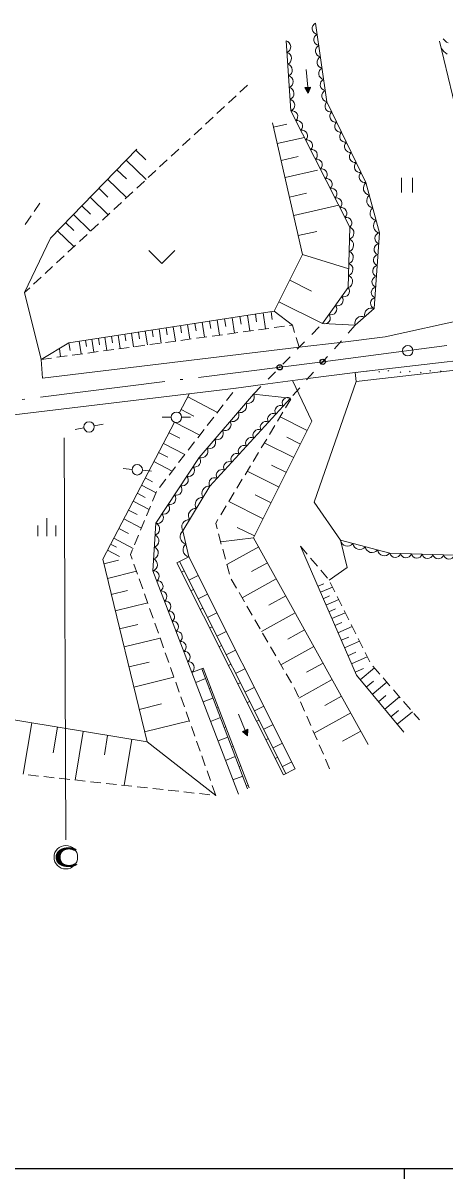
# Model space of a CAD drawing. Units: millimetres, scale not verified. Extents: x 40000 to 680000, y 20000 to 380000.
# Drawn here: x 331518 to 371899, y 204000 to 314797 of the extents above; entities that cross this region are included whole.
import ezdxf
from ezdxf.enums import TextEntityAlignment as Align

# ---------------------------------------------------------------- set-up
doc = ezdxf.new("R2010")
doc.units = ezdxf.units.MM
doc.header["$LTSCALE"] = 1000
doc.header["$PDMODE"] = 32
doc.header["$PDSIZE"] = 500
doc.linetypes.add('LONG_DASHED_DOTTED', pattern=[15.25, 12, -1.5, 0.25, -1.5])
for name, color, linetype, lineweight in [('M-BGD', 7, 'Continuous', 13), ('M-BMK', 7, 'LONG_DASHED_DOTTED', 13), ('M-STR-STR1', 7, 'Continuous', 13), ('M-STR-STRC', 7, 'Continuous', 13), ('M-TTL-BAND', 7, 'Continuous', 25)]:
    doc.layers.add(name, color=color, linetype=linetype, lineweight=lineweight)
doc.layers.add('M-OTRS', color=6, linetype='Continuous')
doc.styles.add('ＭＳ ゴシック', font='')
doc.styles.get('ＭＳ ゴシック').set_extended_font_data('MS Gothic')

msp = doc.modelspace()

# ---------------------------------------------------------------- linework, layer by layer
at = {"layer": 'M-BGD'}
for p, q in [((358608, 310336), (358766, 308642)), ((353005, 308846), (352273, 308164)), ((358484, 308616), (359048, 308669)), ((358819, 308078), (358484, 308616)), ((358528, 308544), (358521, 308620)), ((358573, 308473), (358559, 308623)), ((358618, 308401), (358597, 308627)), ((358662, 308329), (358634, 308630)), ((358707, 308257), (358672, 308634)), ((358752, 308185), (358709, 308637)), ((358796, 308114), (358747, 308641)), ((358834, 308117), (358785, 308644)), ((359048, 308669), (358819, 308078)), ((358865, 308196), (358822, 308648)), ((358895, 308275), (358860, 308651)), ((358926, 308354), (358898, 308655)), ((358956, 308432), (358935, 308658)), ((358987, 308511), (358973, 308662)), ((359018, 308590), (359011, 308665)), ((351907, 307823), (351176, 307142)), ((350810, 306801), (350078, 306120)), ((348614, 304757), (347882, 304075)), ((349712, 305779), (348980, 305097)), ((355501, 304808), (356783, 305100)), ((347517, 303734), (346785, 303053)), ((355856, 303248), (358449, 303839)), ((342300, 302608), (343257, 301680)), ((346419, 302712), (345687, 302031)), ((341373, 301650), (343287, 299796)), ((345321, 301690), (344589, 301008)), ((356224, 301633), (357846, 302002)), ((340491, 300740), (341401, 299858)), ((344223, 300668), (343492, 299986)), ((356598, 299990), (359698, 300696)), ((339609, 299830), (341429, 298066)), ((343126, 299645), (342394, 298964)), ((367736, 299961), (367736, 298561)), ((368786, 299961), (368786, 298561)), ((337931, 298098), (339663, 296421)), ((338770, 298964), (339636, 298125)), ((342028, 298623), (341296, 297942)), ((357027, 298106), (358666, 298479)), ((332559, 296724), (333123, 297549)), ((337134, 297275), (337957, 296477)), ((340930, 297601), (340198, 296919)), ((357426, 296350), (361747, 297334)), ((331712, 295486), (332276, 296311)), ((336336, 296451), (337983, 294856)), ((339833, 296579), (339101, 295897)), ((334819, 294885), (336385, 293368)), ((335577, 295668), (336360, 294910)), ((338735, 295556), (338003, 294875)), ((357863, 294431), (359638, 294835)), ((337637, 294534), (336905, 293853)), ((336539, 293512), (335808, 292830)), ((343547, 293005), (344797, 291755)), ((346047, 293005), (344797, 291755)), ((358276, 292617), (362701, 291245)), ((334344, 291467), (333612, 290786)), ((335442, 292490), (334710, 291808)), ((333246, 290445), (332514, 289764)), ((332148, 289423), (331654, 288963)), ((357043, 290151), (359124, 289111)), ((354501, 287014), (354735, 285492)), ((355262, 287131), (355379, 286370)), ((355556, 287177), (357301, 285842)), ((356003, 288071), (360197, 286010)), ((347264, 285899), (347479, 284501)), ((347963, 286007), (348071, 285308)), ((348663, 286115), (348882, 284692)), ((349374, 286224), (349483, 285513)), ((350085, 286334), (350308, 284887)), ((350809, 286445), (350920, 285722)), ((351532, 286557), (351759, 285085)), ((352268, 286670), (352381, 285934)), ((353004, 286783), (353234, 285287)), ((353752, 286899), (353868, 286150)), ((339983, 284778), (340080, 284146)), ((340615, 284875), (340813, 283590)), ((341257, 284974), (341356, 284331)), ((341900, 285073), (342101, 283766)), ((342553, 285174), (342654, 284520)), ((343207, 285274), (343412, 283945)), ((343872, 285377), (343974, 284712)), ((344536, 285479), (344745, 284127)), ((345212, 285583), (345317, 284907)), ((345889, 285687), (346100, 284312)), ((346576, 285793), (346682, 285106)), ((349604, 284791), (350595, 284926)), ((351090, 284994), (352081, 285129)), ((352576, 285197), (353567, 285332)), ((354062, 285400), (355053, 285535)), ((355549, 285603), (356539, 285738)), ((357035, 285806), (357301, 285842)), ((357301, 285842), (357517, 285144)), ((335899, 284149), (336009, 283424)), ((336887, 284301), (337075, 283079)), ((337498, 284395), (337592, 283784)), ((338109, 284489), (338300, 283247)), ((338730, 284585), (338826, 283963)), ((339351, 284680), (339546, 283417)), ((340687, 283573), (341677, 283708)), ((342173, 283776), (343164, 283911)), ((343659, 283979), (344650, 284114)), ((345145, 284182), (346136, 284317)), ((346631, 284385), (347622, 284520)), ((348118, 284588), (349108, 284723)), ((357665, 284666), (357959, 283720)), ((333256, 282557), (334246, 282693)), ((334742, 282760), (335733, 282896)), ((335012, 283615), (335105, 282810)), ((336228, 282964), (337219, 283099)), ((337714, 283167), (338705, 283302)), ((339200, 283370), (340191, 283505)), ((364441, 281442), (364446, 281446)), ((366451, 281440), (366522, 281510)), ((368521, 281368), (368592, 281438)), ((370460, 281438), (370531, 281509)), ((371482, 281380), (371553, 281451)), ((358775, 280719), (363306, 281315)), ((363478, 281312), (363505, 281338)), ((365563, 281320), (365634, 281390)), ((367617, 281307), (367688, 281378)), ((369570, 281274), (369641, 281345)), ((346474, 277420), (347447, 279277)), ((350983, 278604), (351593, 279396)), ((351898, 279792), (351917, 279815)), ((351917, 279815), (354471, 280152)), ((347284, 278966), (350118, 277482)), ((350067, 277416), (350677, 278208)), ((356651, 277918), (357146, 278734)), ((345692, 277007), (344827, 277007)), ((346653, 277761), (347858, 277130)), ((347558, 277007), (346692, 277007)), ((349151, 276228), (349762, 277020)), ((355874, 276635), (356392, 277490)), ((358729, 275744), (356124, 277046)), ((337335, 275990), (336485, 275829)), ((339168, 276337), (338318, 276176)), ((346022, 276556), (348431, 275294)), ((355097, 275352), (355615, 276207)), ((345485, 275532), (346510, 274995)), ((348235, 275040), (348846, 275832)), ((354320, 274069), (354838, 274924)), ((358077, 274442), (356775, 275093)), ((344949, 274507), (346998, 273434)), ((347320, 273852), (347930, 274644)), ((357426, 273139), (354610, 274548)), ((344036, 272765), (345779, 271853)), ((344493, 273636), (345364, 273180)), ((346404, 272664), (347014, 273456)), ((353542, 272786), (354061, 273641)), ((341948, 272020), (341085, 272095)), ((343806, 271859), (342944, 271934)), ((345488, 271476), (346099, 272268)), ((352765, 271503), (353283, 272358)), ((356018, 270323), (352973, 271846)), ((356722, 271731), (355314, 272435)), ((342850, 270499), (344242, 269770)), ((343214, 271196), (343911, 270831)), ((344572, 270288), (345183, 271080)), ((351988, 270220), (352506, 271075)), ((342448, 269733), (343215, 269331)), ((343906, 268955), (344287, 269880)), ((351211, 268937), (351729, 269792)), ((355257, 268800), (353734, 269562)), ((342047, 268966), (343580, 268163)), ((343335, 267568), (343716, 268493)), ((350433, 267654), (350951, 268510)), ((354495, 267278), (351202, 268924)), ((333786, 265598), (333786, 267348)), ((341162, 267277), (342851, 266393)), ((341605, 268122), (342449, 267679)), ((342764, 266181), (343145, 267106)), ((349957, 266869), (350174, 267227)), ((332911, 265598), (332911, 266648)), ((334661, 265598), (334661, 266648)), ((340675, 266347), (341605, 265860)), ((350107, 266307), (349957, 266869)), ((353672, 265631), (352026, 266454)), ((339889, 264845), (340460, 264546)), ((340188, 265417), (342048, 264443)), ((342193, 264794), (342574, 265719)), ((350495, 264858), (350237, 265824)), ((353588, 265463), (350434, 265086)), ((339589, 264274), (340732, 263675)), ((341806, 263854), (342003, 264332)), ((341966, 263398), (341806, 263854)), ((350882, 263409), (350624, 264375)), ((354072, 264588), (351019, 262898)), ((358080, 264639), (358724, 263873)), ((339245, 262962), (340640, 263301)), ((342466, 261984), (342133, 262927)), ((347371, 263630), (346478, 263181)), ((356680, 242868), (346478, 263181)), ((357574, 243317), (347371, 263630)), ((351270, 261960), (351011, 262926)), ((354917, 263061), (353391, 262216)), ((359046, 263491), (359689, 262725)), ((339584, 261567), (342374, 262244)), ((342965, 260570), (342632, 261513)), ((346926, 262288), (346685, 262166)), ((348269, 261843), (347375, 261394)), ((351951, 260632), (351451, 261498)), ((355762, 261535), (352480, 259717)), ((360011, 262343), (360655, 261578)), ((339961, 260014), (341514, 260390)), ((347824, 260501), (347582, 260379)), ((359737, 260808), (360314, 261058)), ((359986, 260231), (361142, 260730)), ((360927, 261162), (361373, 260267)), ((343465, 259155), (343132, 260098)), ((349167, 260056), (348273, 259607)), ((352702, 259334), (352201, 260199)), ((356671, 259893), (355030, 258985)), ((360251, 259620), (360861, 259884)), ((360515, 259009), (361736, 259537)), ((361595, 259819), (362041, 258924)), ((340337, 258460), (343444, 259214)), ((343964, 257741), (343631, 258684)), ((348722, 258713), (348480, 258592)), ((350064, 258269), (349171, 257820)), ((353452, 258035), (352952, 258901)), ((357579, 258252), (354357, 256468)), ((360794, 258364), (361439, 258643)), ((361073, 257718), (362364, 258277)), ((362264, 258477), (362710, 257582)), ((340757, 256730), (342487, 257150)), ((344464, 256327), (344131, 257269)), ((354203, 256736), (353702, 257602)), ((361368, 257036), (362050, 257331)), ((362933, 257134), (363379, 256239)), ((349619, 256926), (349377, 256805)), ((350962, 256481), (350068, 256032)), ((354953, 255437), (354453, 256303)), ((358471, 256641), (356860, 255749)), ((361663, 256354), (363028, 256944)), ((361975, 255632), (362696, 255944)), ((341177, 255001), (344636, 255840)), ((344964, 254912), (344631, 255855)), ((350517, 255139), (350275, 255017)), ((355703, 254138), (355203, 255004)), ((359363, 255030), (356200, 253279)), ((362287, 254911), (363730, 255535)), ((363602, 255791), (364048, 254896)), ((345463, 253498), (345130, 254441)), ((351859, 254694), (350966, 254245)), ((362617, 254148), (363379, 254478)), ((362946, 253386), (364471, 254045)), ((364271, 254449), (364716, 253554)), ((341644, 253075), (343570, 253542)), ((345963, 252083), (345630, 253026)), ((348763, 252946), (347683, 252531)), ((348764, 252944), (348617, 252888)), ((353008, 241404), (348617, 252890)), ((348763, 252946), (353167, 241497)), ((351415, 253352), (351173, 253230)), ((352757, 252907), (351864, 252458)), ((356454, 252840), (355954, 253705)), ((360239, 253448), (358657, 252573)), ((363300, 252569), (364116, 252922)), ((363792, 251838), (365159, 252977)), ((365008, 253152), (365663, 252396)), ((342111, 251149), (345963, 252083)), ((346462, 250669), (346129, 251612)), ((352134, 240890), (347683, 252531)), ((348974, 251954), (348040, 251597)), ((352312, 251564), (352070, 251443)), ((357204, 251541), (356704, 252407)), ((361114, 251867), (357915, 250096)), ((364373, 251142), (365069, 251722)), ((364953, 250445), (366346, 251606)), ((365990, 252018), (366644, 251261)), ((349482, 251077), (349332, 251020)), ((353655, 251120), (352761, 250671)), ((357533, 250972), (357454, 251108)), ((357870, 250199), (357533, 250972)), ((366971, 250883), (367625, 250127)), ((342631, 249005), (344775, 249525)), ((346962, 249255), (346629, 250198)), ((349689, 250086), (348755, 249729)), ((353210, 249777), (352968, 249656)), ((354552, 249332), (353659, 248884)), ((358470, 248824), (358070, 249741)), ((361999, 250267), (360400, 249382)), ((365544, 249736), (366254, 250327)), ((366136, 249026), (367555, 250209)), ((367953, 249749), (368607, 248993)), ((347461, 247840), (347128, 248783)), ((350403, 248218), (349469, 247860)), ((350200, 249211), (350046, 249152)), ((352128, 248562), (352780, 246991)), ((359069, 247449), (358670, 248366)), ((362885, 248668), (359384, 246730)), ((366738, 248303), (367461, 248906)), ((367340, 247580), (368786, 248785)), ((368934, 248614), (369469, 247996)), ((332344, 247712), (331533, 242801)), ((334800, 247307), (334394, 244851)), ((343151, 246860), (347440, 247901)), ((347961, 246426), (347628, 247369)), ((350918, 247344), (350760, 247284)), ((352518, 246883), (353042, 247100)), ((353042, 247100), (352997, 246468)), ((353036, 247016), (353007, 247085)), ((354108, 247990), (353866, 247868)), ((355450, 247545), (354556, 247096)), ((337255, 246901), (336485, 242238)), ((339608, 246513), (339301, 244656)), ((341929, 246129), (341205, 241749)), ((351117, 246350), (350183, 245992)), ((352997, 246468), (352518, 246883)), ((352582, 246827), (352553, 246897)), ((352646, 246772), (352588, 246912)), ((352710, 246717), (352623, 246926)), ((352774, 246661), (352658, 246941)), ((352838, 246606), (352693, 246955)), ((352902, 246551), (352728, 246970)), ((352965, 246495), (352763, 246984)), ((353000, 246510), (352798, 246999)), ((353006, 246594), (352832, 247013)), ((353012, 246678), (352867, 247028)), ((353018, 246763), (352902, 247042)), ((353024, 246847), (352937, 247056)), ((353030, 246931), (352972, 247071)), ((355005, 246203), (354763, 246081)), ((359669, 246075), (359269, 246991)), ((363854, 246917), (362103, 245948)), ((343387, 245889), (349959, 240768)), ((348460, 245011), (348127, 245954)), ((351636, 245477), (351474, 245415)), ((356348, 245758), (355454, 245309)), ((360269, 244700), (359869, 245616)), ((348960, 243597), (348627, 244540)), ((351832, 244481), (350898, 244124)), ((355903, 244415), (355661, 244294)), ((357245, 243971), (356352, 243522)), ((360869, 243325), (360469, 244241)), ((332000, 242728), (332994, 242619)), ((349459, 242183), (349126, 243126)), ((352354, 243611), (352189, 243547)), ((333491, 242565), (334485, 242456)), ((334982, 242402), (335976, 242294)), ((336473, 242240), (337468, 242131)), ((337965, 242077), (338959, 241968)), ((339456, 241914), (340450, 241806)), ((340947, 241751), (341941, 241643)), ((342438, 241589), (343432, 241480)), ((349959, 240768), (349626, 241711)), ((352546, 242613), (351612, 242256)), ((353072, 241744), (352903, 241679)), ((343929, 241426), (344923, 241318)), ((345420, 241263), (346414, 241155)), ((346911, 241101), (347906, 240992)), ((348403, 240938), (349397, 240830)), ((349894, 240775), (349959, 240768))]:
    msp.add_line(p, q, dxfattribs=at)
at = {"layer": 'M-BGD', "color": 1}
for p, q in [((357959, 283720), (361861, 284190)), ((354471, 280152), (358775, 280719))]:
    msp.add_line(p, q, dxfattribs=at)
at = {"layer": 'M-BGD'}
for points in [[(359522, 314796), (360600, 307252), (364347, 299502), (365630, 294677), (365146, 287423), (363317, 285827)], [(360197, 286010), (362653, 289442), (362807, 295242), (357161, 306379), (356700, 313103)], [(371389, 313063), (373047, 306154), (374153, 298810), (375899, 294157)], [(331654, 288963), (333256, 282557), (335899, 284149), (355556, 287177), (358276, 292617), (355402, 305243)], [(342396, 302707), (334123, 294167), (331654, 288963)], [(361861, 284190), (366176, 284709), (373993, 286446), (376165, 287670), (375672, 299723)], [(361907, 265216), (366627, 263985), (375898, 263699), (382862, 265471), (386693, 269629), (392293, 278258), (414418, 285280), (419636, 285121), (436856, 286032), (445116, 285577), (458813, 285394), (463470, 276257), (463740, 274280), (465249, 274136), (467342, 261173)], [(333256, 282557), (333384, 280761), (357959, 283720)], [(357323, 280527), (359176, 276638), (353588, 265463), (364564, 245634)], [(363407, 280431), (359390, 268861), (361907, 265216)], [(297083, 272205), (307600, 270353), (313037, 270778), (319930, 274695), (321267, 276123), (351917, 279815)], [(353577, 279238), (348383, 273168), (344222, 266851), (343949, 262296), (352134, 240890)], [(347371, 263630), (346817, 266116), (349398, 270398), (357111, 278847)], [(244455, 264856), (244707, 260444), (314503, 250659), (343387, 245889), (339137, 263410), (346022, 276556)], [(360813, 261389), (362545, 262604), (361907, 265216)], [(367981, 246812), (363425, 252278), (358080, 264639)]]:
    msp.add_lwpolyline(points, dxfattribs=at)
for points in [[(363306, 281315), (381469, 283401), (381570, 282517), (363407, 280431)], [(347371, 263630), (357574, 243317), (356438, 242747), (346236, 263060)]]:
    msp.add_lwpolyline(points, close=True, dxfattribs=at)
for centre in [(346192, 277007), (337827, 276083), (342446, 271977)]:
    msp.add_circle(centre, 500, dxfattribs=at)
for centre, radius, start, end in [((359768, 314282), 570, 115.51413, 260.74608), ((359922, 313204), 570, 115.51413, 260.74608), ((356544, 312529), 594, 293.0103, 74.85005), ((360076, 312126), 570, 115.51413, 260.74608), ((372904, 314163), 1450, 216.37939, 241.00421), ((356621, 311409), 594, 293.0103, 74.85005), ((360230, 311048), 570, 115.51413, 260.74608), ((372822, 313089), 1450, 208.74235, 241.00421), ((356698, 310288), 594, 293.0103, 74.85005), ((360384, 309970), 570, 115.51413, 260.74608), ((356775, 309167), 594, 293.0103, 74.85005), ((360538, 308893), 570, 115.51413, 260.74608), ((356852, 308047), 594, 293.0103, 74.85005), ((360692, 307815), 570, 115.51413, 260.74608), ((356929, 306926), 594, 293.0103, 74.85005), ((360980, 306838), 562, 132.54053, 279.06178), ((357273, 305853), 538, 311.77288, 101.98916), ((361448, 305869), 562, 132.54053, 279.06178), ((357744, 304924), 538, 311.77288, 101.98916), ((361917, 304900), 562, 132.54053, 279.06178), ((358214, 303996), 538, 311.77288, 101.98916), ((358685, 303068), 538, 311.77288, 101.98916), ((362385, 303932), 562, 132.54053, 279.06178), ((359155, 302140), 538, 311.77288, 101.98916), ((362853, 302963), 562, 132.54053, 279.06178), ((359626, 301212), 538, 311.77288, 101.98916), ((363322, 301994), 562, 132.54053, 279.06178), ((363790, 301025), 562, 132.54053, 279.06178), ((360096, 300284), 538, 311.77288, 101.98916), ((364258, 300057), 562, 132.54053, 279.06178), ((360567, 299356), 538, 311.77288, 101.98916), ((364784, 298972), 687, 129.57354, 260.2134), ((361037, 298428), 538, 311.77288, 101.98916), ((365105, 297766), 687, 129.57354, 260.2134), ((361508, 297500), 538, 311.77288, 101.98916), ((361978, 296571), 538, 311.77288, 101.98916), ((365426, 296560), 687, 129.57354, 260.2134), ((362448, 295643), 538, 311.77288, 101.98916), ((365747, 295354), 687, 129.57354, 260.2134), ((362571, 294668), 621, 289.31011, 67.64835), ((362540, 293508), 621, 289.31011, 67.64835), ((365663, 293114), 537, 100.97935, 251.39505), ((365732, 294150), 537, 100.97935, 251.39505), ((362509, 292348), 621, 289.31011, 67.64835), ((365594, 292077), 537, 100.97935, 251.39505), ((362479, 291188), 621, 289.31011, 67.64835), ((365525, 291041), 537, 100.97935, 251.39505), ((362448, 290028), 621, 289.31011, 67.64835), ((365456, 290005), 537, 100.97935, 251.39505), ((362226, 289099), 548, 250.08005, 38.75074), ((365387, 288968), 537, 100.97935, 251.39505), ((361612, 288241), 548, 250.08005, 38.75074), ((365318, 287932), 537, 100.97935, 251.39505), ((360998, 287383), 548, 250.08005, 38.75074), ((364860, 286827), 661, 64.32074, 197.85643), ((360384, 286525), 548, 250.08005, 38.75074), ((363945, 286029), 661, 64.32074, 197.85643), ((353049, 278939), 607, 249.38307, 29.50109), ((352307, 278072), 607, 249.38307, 29.50109), ((356161, 277602), 538, 62.47224, 212.74756), ((356862, 278370), 538, 62.47224, 212.74756), ((351565, 277205), 607, 249.38307, 29.50109), ((355460, 276834), 538, 62.47224, 212.74756), ((350823, 276338), 607, 249.38307, 29.50109), ((354759, 276066), 538, 62.47224, 212.74756), ((349339, 274603), 607, 249.38307, 29.50109), ((350081, 275470), 607, 249.38307, 29.50109), ((353356, 274529), 538, 62.47224, 212.74756), ((354058, 275298), 538, 62.47224, 212.74756), ((348597, 273736), 607, 249.38307, 29.50109), ((352655, 273761), 538, 62.47224, 212.74756), ((347948, 272808), 565, 253.5996, 39.65829), ((351253, 272225), 538, 62.47224, 212.74756), ((351954, 272993), 538, 62.47224, 212.74756), ((347354, 271905), 565, 253.5996, 39.65829), ((350552, 271457), 538, 62.47224, 212.74756), ((346165, 270100), 565, 253.5996, 39.65829), ((346759, 271003), 565, 253.5996, 39.65829), ((349323, 269714), 688, 83.67814, 214.15562), ((349851, 270689), 538, 62.47224, 212.74756), ((345571, 269198), 565, 253.5996, 39.65829), ((348677, 268643), 688, 83.67814, 214.15562), ((344976, 268296), 565, 253.5996, 39.65829), ((348032, 267573), 688, 83.67814, 214.15562), ((344382, 267393), 565, 253.5996, 39.65829), ((347386, 266502), 688, 83.67814, 214.15562), ((343982, 266294), 607, 286.48993, 66.64281), ((347255, 265561), 707, 128.29066, 256.85284), ((343913, 265155), 607, 286.48993, 66.64281), ((347532, 264318), 707, 128.29066, 256.85284), ((362564, 265318), 665, 188.85542, 321.92312), ((363744, 265010), 665, 188.85542, 321.92312), ((343845, 264017), 607, 286.48993, 66.64281), ((364923, 264703), 665, 188.85542, 321.92312), ((366103, 264395), 665, 188.85542, 321.92312), ((367146, 264101), 532, 192.59271, 343.87106), ((368176, 264069), 532, 192.59271, 343.87106), ((369206, 264038), 532, 192.59271, 343.87106), ((370236, 264006), 532, 192.59271, 343.87106), ((371266, 263974), 532, 192.59271, 343.87106), ((372297, 263942), 532, 192.59271, 343.87106), ((343777, 262878), 607, 286.48993, 66.64281), ((344008, 261764), 535, 305.53229, 96.31967), ((344378, 260797), 535, 305.53229, 96.31967), ((344747, 259830), 535, 305.53229, 96.31967), ((345117, 258864), 535, 305.53229, 96.31967), ((345487, 257897), 535, 305.53229, 96.31967), ((345856, 256930), 535, 305.53229, 96.31967), ((346226, 255963), 535, 305.53229, 96.31967), ((346596, 254996), 535, 305.53229, 96.31967), ((346966, 254029), 535, 305.53229, 96.31967), ((347289, 252989), 605, 310.72671, 91.14107)]:
    msp.add_arc(centre, radius, start, end, dxfattribs=at)
at = {"layer": 'M-BMK'}
for q in [(439333, 292698), (237831, 266983)]:
    msp.add_line((360205, 282327), q, dxfattribs=at)
at = {"layer": 'M-BMK', "linetype": 'Continuous'}
msp.add_circle((368347, 283394), 500, dxfattribs=at)
at = {"layer": 'M-OTRS'}
for p in [(360205, 282327), (356084, 281802)]:
    msp.add_point(p, dxfattribs=at)
at = {"layer": 'M-STR-STR1'}
for p, q in [((363317, 285827), (360197, 286010)), ((360197, 286010), (363317, 285827)), ((359170, 284959), (359869, 285674)), ((363317, 285827), (362652, 285080)), ((357772, 283528), (358471, 284243)), ((353577, 279238), (354276, 279953)), ((357111, 278847), (353577, 279238)), ((358001, 279848), (357336, 279101))]:
    msp.add_line(p, q, dxfattribs=at)
at = {"layer": 'M-STR-STR1', "color": 1}
for p, q in [((361988, 284332), (361323, 283585)), ((356373, 282098), (357072, 282813)), ((360659, 282838), (359994, 282090)), ((354975, 280668), (355674, 281383)), ((359330, 281343), (358665, 280596))]:
    msp.add_line(p, q, dxfattribs=at)
at = {"layer": 'M-STR-STRC'}
msp.add_line((335434, 275029), (335608, 236518), dxfattribs=at)
msp.add_circle((335605, 234837), 1128, dxfattribs=at)
at = {"layer": 'M-TTL-BAND'}
for p, q in [((40000, 205000), (579000, 205000)), ((368000, 205000), (368000, 204000))]:
    msp.add_line(p, q, dxfattribs=at)

# ---------------------------------------------------------------- texts
at = {"layer": 'M-STR-STRC', "style": 'ＭＳ ゴシック', "width": 2}
msp.add_text('C', height=1833, dxfattribs=at).set_placement((335622, 234839), align=Align.MIDDLE_CENTER)

doc.saveas('drawing.dxf')
